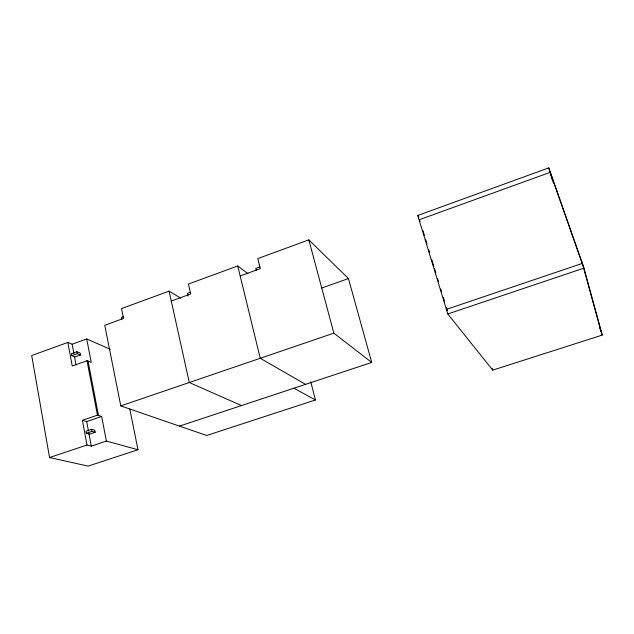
<?xml version="1.0" encoding="UTF-8"?>
<svg xmlns="http://www.w3.org/2000/svg" width="634" height="634" viewBox="0 0 634 634"><rect width="100%" height="100%" fill="white"/><g stroke="black" fill="none" stroke-linecap="round" stroke-linejoin="round"><path stroke-width="0.95" d="M180.888 298.265L169.096 291.133L121.514 308.592L123.527 318.426L104.761 325.266L120.793 405.903L206.684 435.479L315.455 399.975L310.763 381.747M247.989 273.729L237.726 265.955L188.457 284.032L190.715 293.962L171.283 301.039M179.477 426.111L371.714 362.45L348.454 278.556L308.837 239.866L257.784 258.593L260.305 268.626L240.167 275.956M123.186 316.77L121.443 317.404L121.815 319.227M190.152 292.353L187.45 293.336L188.068 296.102M259.908 266.922L255.764 268.428L256.231 270.29M110.316 349.286L86.723 338.944L72.157 344.222L67.846 342.415L31.7 355.539L49.547 457.534L88.134 466.117L137.982 449.736L129.788 409.049M417.766 215.457L548.767 167.883L583.977 268.111L602.3 335.085L492.721 370.129L447.778 313.981L417.766 215.457L418.868 217.097M76.936 351.712L71.444 353.693L71.808 355.65L75.034 356.942L80.51 354.977L80.138 353.027L76.936 351.712L77.308 353.677L80.51 354.977M71.808 355.65L77.308 353.677M86.723 338.944L91.248 362.426L87.024 360.73L72.244 365.992L67.846 342.415M321.763 287.994L348.454 278.556M120.793 405.903L333.856 333.143L371.714 362.45M106.393 441.09L91.304 446.13L86.993 445.02L82.38 420.302L97.446 415.167L101.662 416.49L106.393 441.09L137.982 449.736M82.38 420.302L86.692 421.586L101.662 416.49M91.589 429.305L85.947 431.207L86.327 433.268L89.552 434.163L95.179 432.261L94.791 430.217L91.589 429.305L91.978 431.358L95.179 432.261M86.327 433.268L91.978 431.358M447.778 313.981L583.977 268.111M49.547 457.534L86.993 445.02M241.506 405.57L189.273 382.516L169.096 291.133M293.962 388.198L315.455 399.975M305.556 384.363L260.249 358.281L237.726 265.955M420.191 221.432L419.09 219.8L550.32 172.305L553.355 182.743M550.843 174.12L582.725 264.877M599.336 326.613L602.3 335.085M492.135 368.243L492.721 370.129M423.005 230.752L424.439 235.452M425.58 239.208L427.015 243.9M428.735 249.534L429.59 252.356M431.881 259.869L433.886 266.446M434.456 268.325L435.891 273.016M437.611 278.651L438.466 281.472M440.757 288.985L441.613 291.806M443.332 297.441L444.767 302.133M446.487 307.767L447.342 310.589L446.376 309.368L582.329 263.419L600.969 331.273M548.767 167.883L552.079 179.256M308.837 239.866L333.856 333.143M88.086 361.15L98.5 415.5M87.024 360.73L97.446 415.167M72.157 344.222L73.916 353.59M74.447 356.403L76.032 364.835M86.692 421.586L88.467 431.025M88.815 432.911L91.304 446.13"/></g></svg>
